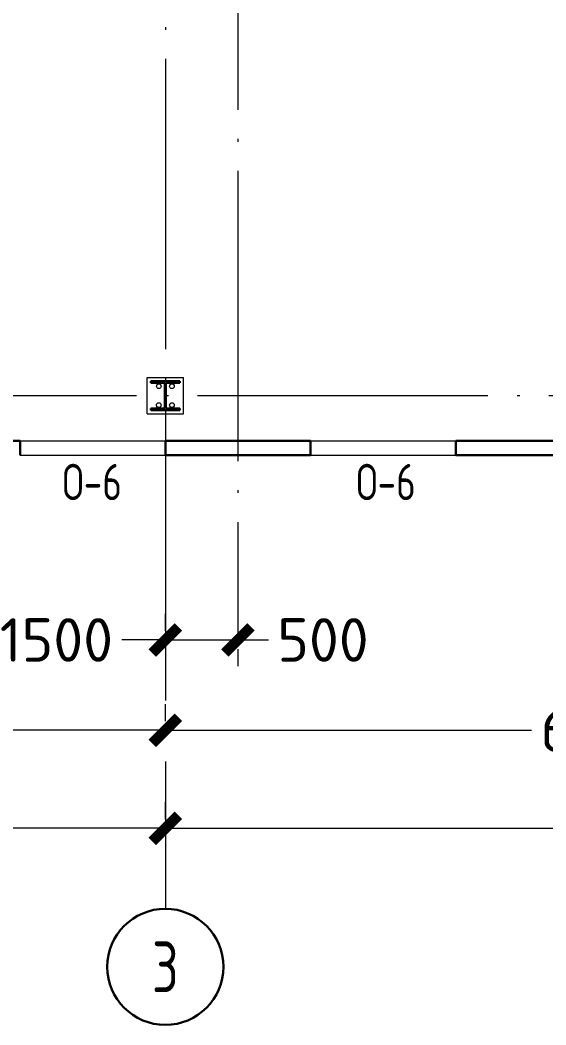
# Model space of a CAD drawing. Extents: x -965262 to 1142518, y -357520 to 71675.
# Drawn here: x -831452 to -827832, y -356582 to -349659 of the extents above; entities that cross this region are included whole.
import ezdxf

# ---------------------------------------------------------------- set-up
doc = ezdxf.new("R2010")
doc.units = 0
doc.header["$LTSCALE"] = 10
doc.linetypes.add('DOTE', pattern=[2.42, 2, -0.2, 0.02, -0.2])
doc.layers.get('0').update_dxf_attribs({"linetype": 'CONTINUOUS', "lineweight": 30})
doc.layers.get('Defpoints').update_dxf_attribs({"linetype": 'CONTINUOUS'})
doc.layers.add('DOTE', color=7, linetype='DOTE', lineweight=9)
doc.styles.add('GOST 2.304', font='isocpeur.ttf', dxfattribs={"width": 0.75, "height": 250})
doc.styles.get("Standard").update_dxf_attribs({"font": 'isocpeur.ttf', "height": 300})
doc.dimstyles.get("Standard").update_dxf_attribs({"dimscale": 100, "dimtxt": 300, "dimasz": 1.8, "dimexe": 1.8, "dimexo": 0.625, "dimgap": 0.9, "dimtad": 0, "dimdec": 0, "dimzin": 0, "dimdsep": 46, "dimtxsty": 'Standard', "dimblk": 'ARCHTICK', "dimcen": 0.9, "dimclrd": 256, "dimclre": 256, "dimclrt": 256, "dimadec": 0, "dimazin": 0, "dimtfac": 1, "dimtdec": 0, "dimtofl": 0, "dimtmove": 0, "dimatfit": 3, "dimfxl": 1, "dimtolj": 1, "dimtzin": 0, "dimlwd": 15, "dimlwe": 15, "dimarcsym": 0})

# ---------------------------------------------------------------- blocks, each defined once
blk = doc.blocks.new('MC2#1')
at = {"lineweight": 15}
for p, q in [((-47725, -10175), (-47475, -10175)), ((-47725, -10425), (-47725, -10175)), ((-47475, -10425), (-47475, -10175)), ((-47725, -10425), (-47475, -10425))]:
    blk.add_line(p, q, dxfattribs=at)
for p, q in [((-47700, -10200), (-47500, -10200)), ((-47700, -10212), (-47700, -10200)), ((-47700, -10212), (-47604, -10212)), ((-47604, -10388), (-47604, -10212)), ((-47596, -10388), (-47596, -10212)), ((-47596, -10212), (-47500, -10212)), ((-47500, -10212), (-47500, -10200)), ((-47700, -10400), (-47700, -10388)), ((-47700, -10388), (-47604, -10388)), ((-47700, -10400), (-47500, -10400)), ((-47596, -10388), (-47500, -10388)), ((-47500, -10400), (-47500, -10388))]:
    blk.add_line(p, q)
for centre, major_axis, start_param, end_param in [((-47645, -10235), (-11.3, -11.3), 0.785398, 7.068583), ((-47555, -10235), (-11.3, -11.3), 0.785398, 7.068583), ((-47645, -10365), (-11.3, 11.3), 2.356194490191857, 8.639379797371443), ((-47555, -10365), (-11.3, 11.3), 2.356194490191857, 8.639379797371443)]:
    blk.add_ellipse(centre, major_axis=major_axis, ratio=1, start_param=start_param, end_param=end_param, dxfattribs=at)
blk = doc.blocks.new('_ArchTick')
at = {"color": 0, "linetype": 'ByBlock', "lineweight": 0, "const_width": 0.4}
blk.add_lwpolyline([(-0.5, -0.5), (0.5, 0.5)], dxfattribs=at)
blk = doc.blocks.new('*D2672')
at = {"lineweight": 15, "transparency": 16777216}
for p, q in [((-831952, -353867.4), (-831952, -353749.9)), ((-830452, -353867.4), (-830452, -353749.9)), ((-831952, -353929.9), (-831652, -353929.9)), ((-830452, -353929.9), (-830752, -353929.9))]:
    blk.add_line(p, q, dxfattribs=at)
at = {"layer": 'Defpoints', "color": 0, "lineweight": 30, "transparency": 16777216}
for p in [(-831952, -353929.9, -1451.3), (-830452, -353929.9), (-830452, -353929.9)]:
    blk.add_point(p, dxfattribs=at)
at = {"lineweight": 15, "transparency": 16777216, "xscale": 180, "yscale": 180, "zscale": 180, "rotation": 180}
blk.add_blockref('_ArchTick', (-831952, -353929.9), dxfattribs=at)
at = {"lineweight": 15, "transparency": 16777216, "xscale": 180, "yscale": 180, "zscale": 180}
blk.add_blockref('_ArchTick', (-830452, -353929.9), dxfattribs=at)
at = {"lineweight": 15, "transparency": 16777216, "insert": (-831202, -353929.9), "char_height": 300, "attachment_point": 5}
blk.add_mtext('\\A1;1500', dxfattribs=at)
blk = doc.blocks.new('*D2673')
at = {"lineweight": 15, "transparency": 16777216}
for p, q in [((-830452, -353929.9), (-829952, -353929.9)), ((-829952, -353929.9), (-829742, -353929.9)), ((-830452, -353992.4), (-830452, -354109.9)), ((-829952, -353992.4), (-829952, -354109.9))]:
    blk.add_line(p, q, dxfattribs=at)
at = {"layer": 'Defpoints', "color": 0, "lineweight": 30, "transparency": 16777216}
for p in [(-830452, -353929.9, 1451.3), (-830452, -353929.9), (-829952, -353929.9, -1451.3)]:
    blk.add_point(p, dxfattribs=at)
at = {"lineweight": 15, "transparency": 16777216, "xscale": 180, "yscale": 180, "zscale": 180, "rotation": 180}
blk.add_blockref('_ArchTick', (-830452, -353929.9), dxfattribs=at)
at = {"lineweight": 15, "transparency": 16777216, "xscale": 180, "yscale": 180, "zscale": 180}
blk.add_blockref('_ArchTick', (-829952, -353929.9), dxfattribs=at)
at = {"lineweight": 15, "transparency": 16777216, "insert": (-829367, -353929.9), "char_height": 300, "attachment_point": 5}
blk.add_mtext('\\A1;500', dxfattribs=at)
blk = doc.blocks.new('*D2684')
at = {"lineweight": 15, "transparency": 16777216}
for p, q in [((-830452, -354490.1), (-830452, -354372.6)), ((-824452, -354490.1), (-824452, -354372.6)), ((-830452, -354552.6), (-827932, -354552.6)), ((-824452, -354552.6), (-826972, -354552.6))]:
    blk.add_line(p, q, dxfattribs=at)
at = {"layer": 'Defpoints', "color": 0, "lineweight": 30, "transparency": 16777216}
for p in [(-830452, -354552.6), (-830452, -354552.6), (-824452, -354552.6)]:
    blk.add_point(p, dxfattribs=at)
at = {"lineweight": 15, "transparency": 16777216, "xscale": 180, "yscale": 180, "zscale": 180, "rotation": 180}
blk.add_blockref('_ArchTick', (-830452, -354552.6), dxfattribs=at)
at = {"lineweight": 15, "transparency": 16777216, "xscale": 180, "yscale": 180, "zscale": 180}
blk.add_blockref('_ArchTick', (-824452, -354552.6), dxfattribs=at)
at = {"lineweight": 15, "transparency": 16777216, "insert": (-827452, -354552.6), "char_height": 300, "attachment_point": 5}
blk.add_mtext('\\A1;6000', dxfattribs=at)
blk = doc.blocks.new('*D2685')
at = {"lineweight": 15, "transparency": 16777216}
for p, q in [((-836452, -354490.1), (-836452, -354372.6)), ((-830452, -354490.1), (-830452, -354372.6)), ((-836452, -354552.6), (-833932, -354552.6)), ((-830452, -354552.6), (-832972, -354552.6))]:
    blk.add_line(p, q, dxfattribs=at)
at = {"layer": 'Defpoints', "color": 0, "lineweight": 30, "transparency": 16777216}
for p in [(-836452, -354552.6), (-836452, -354552.6), (-830452, -354552.6)]:
    blk.add_point(p, dxfattribs=at)
at = {"lineweight": 15, "transparency": 16777216, "xscale": 180, "yscale": 180, "zscale": 180, "rotation": 180}
blk.add_blockref('_ArchTick', (-836452, -354552.6), dxfattribs=at)
at = {"lineweight": 15, "transparency": 16777216, "xscale": 180, "yscale": 180, "zscale": 180}
blk.add_blockref('_ArchTick', (-830452, -354552.6), dxfattribs=at)
at = {"lineweight": 15, "transparency": 16777216, "insert": (-833452, -354552.6), "char_height": 300, "attachment_point": 5}
blk.add_mtext('\\A1;6000', dxfattribs=at)
blk = doc.blocks.new('*D2688')
at = {"lineweight": 15, "transparency": 16777216}
for p, q in [((-848452, -355165.3), (-848452, -355047.8)), ((-830452, -355165.3), (-830452, -355047.8)), ((-848452, -355227.8), (-840007, -355227.8)), ((-830452, -355227.8), (-838897, -355227.8))]:
    blk.add_line(p, q, dxfattribs=at)
at = {"layer": 'Defpoints', "color": 0, "lineweight": 30, "transparency": 16777216}
for p in [(-848452, -355227.8), (-830452, -355227.8), (-830452, -355227.8)]:
    blk.add_point(p, dxfattribs=at)
at = {"lineweight": 15, "transparency": 16777216, "xscale": 180, "yscale": 180, "zscale": 180, "rotation": 180}
blk.add_blockref('_ArchTick', (-848452, -355227.8), dxfattribs=at)
at = {"lineweight": 15, "transparency": 16777216, "xscale": 180, "yscale": 180, "zscale": 180}
blk.add_blockref('_ArchTick', (-830452, -355227.8), dxfattribs=at)
at = {"lineweight": 15, "transparency": 16777216, "insert": (-839452, -355227.8), "char_height": 300, "attachment_point": 5}
blk.add_mtext('\\A1;18000', dxfattribs=at)
blk = doc.blocks.new('*D2689')
at = {"lineweight": 15, "transparency": 16777216}
for p, q in [((-830452, -355165.3), (-830452, -355047.8)), ((-794452, -355165.3), (-794452, -355047.8)), ((-830452, -355227.8), (-813037, -355227.8)), ((-794452, -355227.8), (-811867, -355227.8))]:
    blk.add_line(p, q, dxfattribs=at)
at = {"layer": 'Defpoints', "color": 0, "lineweight": 30, "transparency": 16777216}
for p in [(-830452, -355227.8), (-794452, -355227.8, -1451.3), (-794452, -355227.8)]:
    blk.add_point(p, dxfattribs=at)
at = {"lineweight": 15, "transparency": 16777216, "xscale": 180, "yscale": 180, "zscale": 180, "rotation": 180}
blk.add_blockref('_ArchTick', (-830452, -355227.8), dxfattribs=at)
at = {"lineweight": 15, "transparency": 16777216, "xscale": 180, "yscale": 180, "zscale": 180}
blk.add_blockref('_ArchTick', (-794452, -355227.8), dxfattribs=at)
at = {"lineweight": 15, "transparency": 16777216, "insert": (-812452, -355227.8), "char_height": 300, "attachment_point": 5}
blk.add_mtext('\\A1;36000', dxfattribs=at)

msp = doc.modelspace()

# ---------------------------------------------------------------- linework, layer by layer
at = {"ltscale": 200}
for p, q in [((-831452, -352557), (-832152, -352557, 1808.5)), ((-829452, -352557), (-830452, -352557, 1808.5)), ((-827452, -352557, 0), (-828452, -352557, 0)), ((-829452, -352657, 0), (-830452, -352657, 1808.5)), ((-827452, -352657, 0), (-828452, -352657, 0))]:
    msp.add_line(p, q, dxfattribs=at)
for p, q in [((-831452, -352557), (-831452, -352657)), ((-830452, -352557, 1808.5), (-830452, -352657, 1808.5)), ((-829452, -352557), (-829452, -352657)), ((-828452, -352557, 0), (-828452, -352657, 0))]:
    msp.add_line(p, q)
at = {"lineweight": 15}
for p, q in [((-831452, -352557), (-830452, -352557, 1808.5)), ((-829452, -352557), (-828452, -352557, 3259.8)), ((-831452, -352657), (-830452, -352657, 1808.5)), ((-829452, -352657, 3259.8), (-828452, -352657, 6519.6))]:
    msp.add_line(p, q, dxfattribs=at)
at = {"layer": 'DOTE', "ltscale": 100, "extrusion": (0, -1, 0)}
for p, q in [((-830452, -279747, -1451.3), (-830452, -355782.3, -1451.3)), ((-829952, -316817.4, -1451.3), (-829952, -353929.9, -1451.3))]:
    msp.add_line(p, q, dxfattribs=at)
at = {"layer": 'DOTE', "ltscale": 100}
msp.add_line((-794350.8, -352247, -1451.3), (-852807.2, -352247, -1451.3), dxfattribs=at)
at = {"layer": 'DOTE', "linetype": 'Continuous', "lineweight": 30}
msp.add_circle((-830452, -356182.3, -1451.3), 400, dxfattribs=at)

# ---------------------------------------------------------------- block references
at = {"lineweight": 15}
msp.add_blockref('MC2#1', (-782852, -341947, 1808.5), dxfattribs=at)

# ---------------------------------------------------------------- texts
at = {"width": 0.75}
for p in [(-831160.7, -352966.9, 5246.9), (-829137.8, -352966.9, 5246.9)]:
    msp.add_text('О-6', height=250, dxfattribs=at).set_placement(p)
at = {"layer": 'DOTE', "linetype": 'Continuous', "lineweight": 30, "ltscale": 100, "insert": (-830452, -356182.3, -1451.3), "char_height": 350, "width": 800, "attachment_point": 5, "style": 'GOST 2.304'}
msp.add_mtext('3', dxfattribs=at)

# ---------------------------------------------------------------- dimensions: what is measured, and where the dimension line sits
at = {"lineweight": 15}
for base, p1, p2, picture, middle in [((-830452, -353929.9), (-831952, -353929.9, -1451.3), (-830452, -353929.9), '*D2672', (-831202, -353929.9)), ((-836452, -354552.6), (-830452, -354552.6), (-836452, -354552.6), '*D2685', (-833452, -354552.6)), ((-830452, -354552.6), (-824452, -354552.6), (-830452, -354552.6), '*D2684', (-827452, -354552.6)), ((-830452, -355227.8), (-848452, -355227.8), (-830452, -355227.8), '*D2688', (-839452, -355227.8)), ((-794452, -355227.8), (-830452, -355227.8), (-794452, -355227.8, -1451.3), '*D2689', (-812452, -355227.8))]:
    dim = msp.add_linear_dim(base=base, p1=p1, p2=p2, dimstyle='Standard', dxfattribs=at)
    dim.commit()
    dim.dimension.update_dxf_attribs({"geometry": picture, "text_midpoint": middle})
dim = msp.add_linear_dim(base=(-830452, -353929.9, -1451.3), p1=(-829952, -353929.9, -2902.6), p2=(-830452, -353929.9), angle=180, dimstyle='Standard', dxfattribs=at)
dim.commit()
dim.dimension.update_dxf_attribs({"geometry": '*D2673', "text_midpoint": (-829367, -353929.9, -1451.3), "dimtype": 160})

doc.saveas('drawing.dxf')
